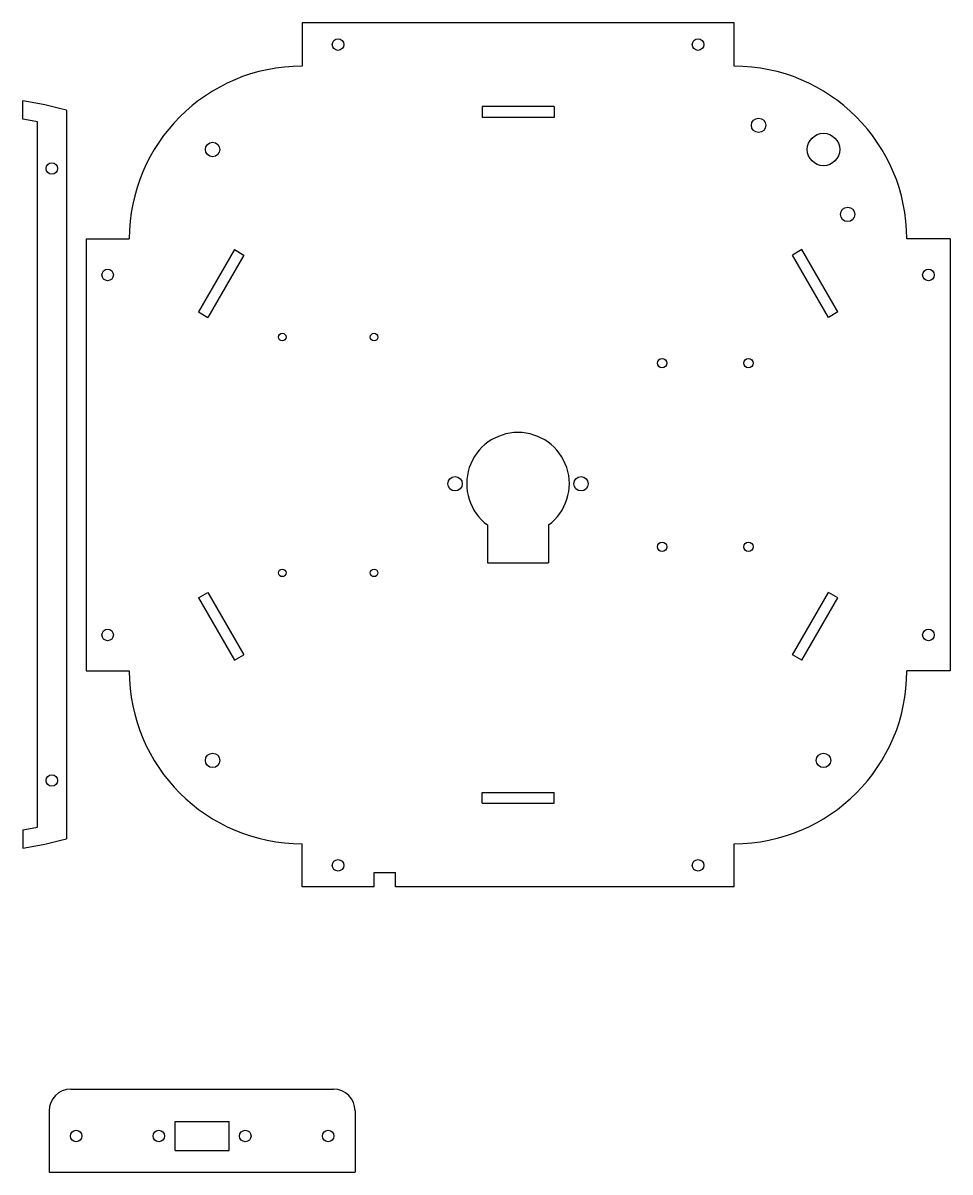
# Model space of a CAD drawing. Extents: x 11 to 1049, y -67 to 253.
# Drawn here: x 262.3 to 519.8, y -66.6 to 252.6 of the extents above; entities that cross this region are included whole.
import ezdxf

# ---------------------------------------------------------------- set-up
doc = ezdxf.new("R2010")
doc.units = 0
doc.header["$LTSCALE"] = 12.7
doc.layers.add('VISIBLE', color=7, linetype='CONTINUOUS')

msp = doc.modelspace()

# ---------------------------------------------------------------- linework, layer by layer
at = {"layer": 'VISIBLE'}
for p, q in [((339.84, 252.57), (339.84, 240.57)), ((459.84, 252.57), (339.84, 252.57)), ((459.84, 240.57), (459.84, 252.57)), ((262.32, 225.85), (262.32, 230.91)), ((274.37, 228.32), (274.37, 25.95)), ((389.84, 229.33), (389.84, 226.33)), ((409.84, 229.33), (389.84, 229.33)), ((409.84, 229.33), (409.84, 226.33)), ((266.37, 29.17), (266.37, 225.11)), ((409.84, 226.33), (389.84, 226.33)), ((279.84, 192.57), (279.84, 72.57)), ((279.84, 192.57), (291.84, 192.57)), ((519.84, 192.57), (507.84, 192.57)), ((519.84, 192.57), (519.84, 72.57)), ((321.04, 189.61), (311.04, 172.29)), ((321.04, 189.61), (323.64, 188.11)), ((478.64, 189.61), (476.04, 188.11)), ((488.64, 172.29), (478.64, 189.61)), ((323.64, 188.11), (313.64, 170.79)), ((486.04, 170.79), (476.04, 188.11)), ((311.04, 172.29), (313.64, 170.79)), ((488.64, 172.29), (486.04, 170.79)), ((391.34, 113.13), (391.34, 102.57)), ((408.34, 113.13), (408.34, 102.57)), ((391.34, 102.57), (408.34, 102.57)), ((311.04, 92.85), (313.64, 94.35)), ((311.04, 92.85), (321.04, 75.53)), ((313.64, 94.35), (323.64, 77.03)), ((476.04, 77.03), (486.04, 94.35)), ((478.64, 75.53), (488.64, 92.85)), ((488.64, 92.85), (486.04, 94.35)), ((321.04, 75.53), (323.64, 77.03)), ((478.64, 75.53), (476.04, 77.03)), ((279.84, 72.57), (291.84, 72.57)), ((519.84, 72.57), (507.84, 72.57)), ((389.84, 38.81), (409.84, 38.81)), ((389.84, 35.81), (389.84, 38.81)), ((409.84, 35.81), (409.84, 38.81)), ((389.84, 35.81), (409.84, 35.81)), ((262.32, 28.43), (262.32, 23.36)), ((339.84, 12.57), (339.84, 24.57)), ((459.84, 12.57), (459.84, 24.57)), ((359.84, 16.57), (365.84, 16.57)), ((359.84, 12.57), (359.84, 16.57)), ((365.84, 12.57), (365.84, 16.57)), ((359.84, 12.57), (339.84, 12.57)), ((459.84, 12.57), (365.84, 12.57)), ((275.58, -43.62), (348.58, -43.62)), ((269.58, -49.62), (269.58, -66.62)), ((354.58, -49.62), (354.58, -66.62)), ((304.58, -52.62), (319.58, -52.62)), ((304.58, -60.62), (304.58, -52.62)), ((319.58, -60.62), (319.58, -52.62)), ((304.58, -60.62), (319.58, -60.62)), ((269.58, -66.62), (354.58, -66.62))]:
    msp.add_line(p, q, dxfattribs=at)
for centre, radius in [((349.84, 246.57), 1.6), ((449.84, 246.57), 1.6), ((466.66, 224.14), 2), ((484.69, 217.42), 4.5), ((314.99, 217.42), 2), ((270.32, 212.14), 1.6), ((491.41, 199.39), 2), ((285.84, 182.57), 1.6), ((513.84, 182.57), 1.6), ((334.34, 165.32), 1.05), ((359.84, 165.32), 1.05), ((439.84, 158.07), 1.3), ((463.84, 158.07), 1.3), ((382.34, 124.57), 2), ((417.34, 124.57), 2), ((439.84, 107.07), 1.3), ((463.84, 107.07), 1.3), ((334.34, 99.82), 1.05), ((359.84, 99.82), 1.05), ((285.84, 82.57), 1.6), ((513.84, 82.57), 1.6), ((314.99, 47.72), 2), ((484.69, 47.72), 2), ((270.32, 42.14), 1.6), ((349.84, 18.57), 1.6), ((449.84, 18.57), 1.6), ((277.08, -56.62), 1.6), ((300.08, -56.62), 1.6), ((324.08, -56.62), 1.6), ((347.08, -56.62), 1.6)]:
    msp.add_circle(centre, radius, dxfattribs=at)
for centre, radius, start, end in [((339.84, 192.57), 48, 90, 180), ((459.84, 192.57), 48, 0, 90), ((246.32, 127.14), 105, 74.5057, 81.2351), ((246.32, 127.14), 100, 78.4338, 80.7931), ((399.84, 124.57), 14.25, 306.619, 233.381), ((339.84, 72.57), 48, 180, 270), ((459.84, 72.57), 48, 270, 0), ((246.32, 127.14), 100, 279.2069, 281.5662), ((246.32, 127.14), 105, 278.7649, 285.4943), ((275.58, -49.62), 6, 90, 180), ((348.58, -49.62), 6, 360, 90)]:
    msp.add_arc(centre, radius, start, end, dxfattribs=at)

doc.saveas('drawing.dxf')
